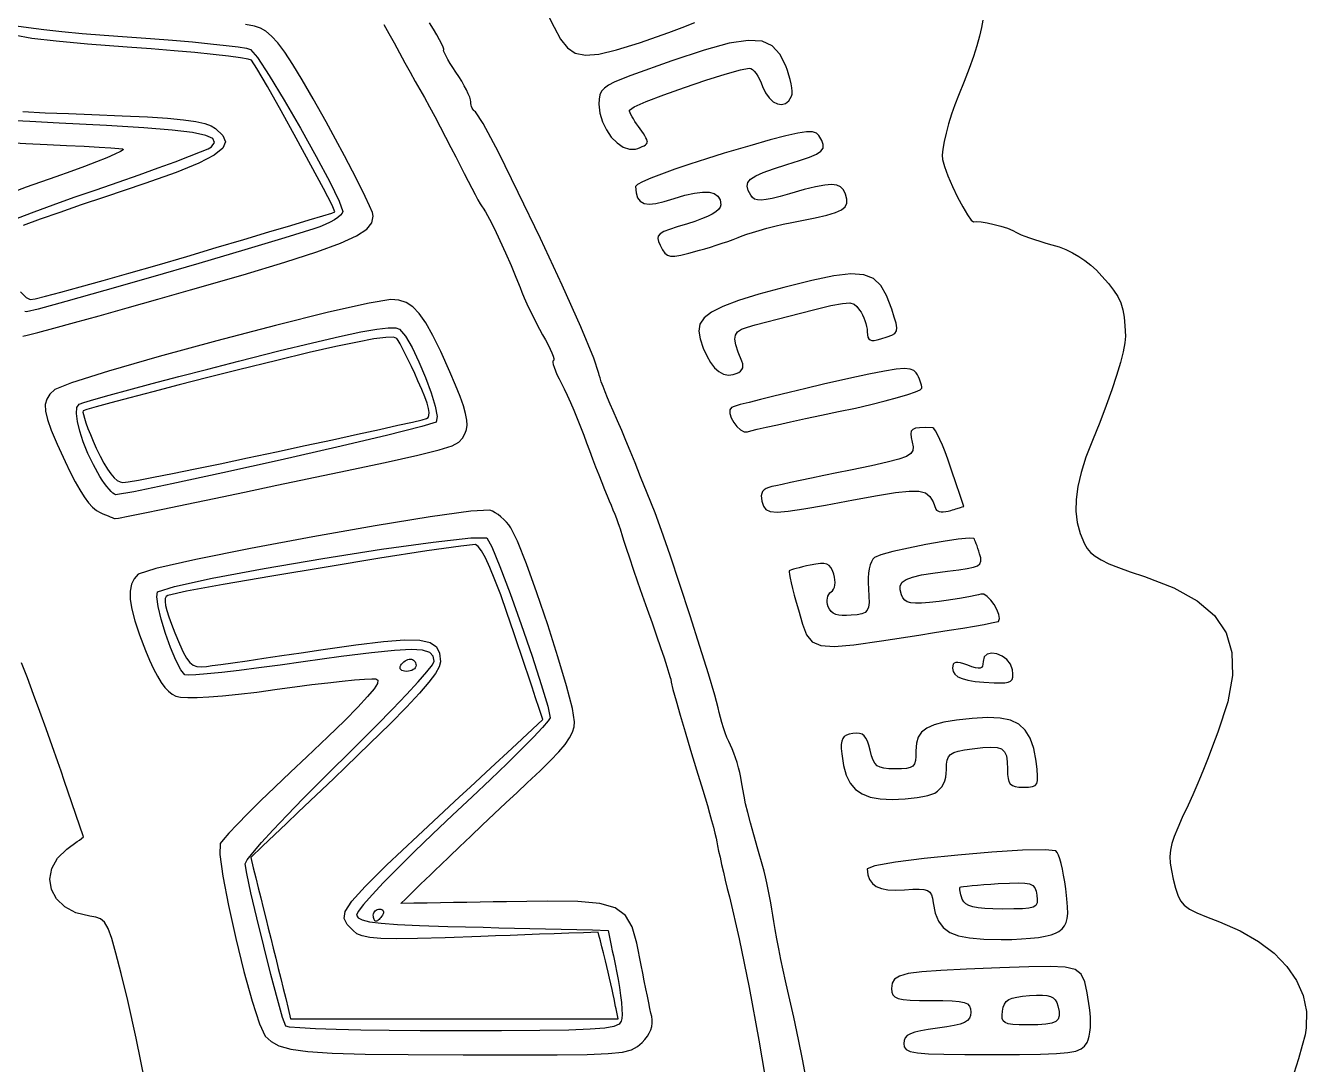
# Model space of a CAD drawing. Extents: x 0.3 to 13.7, y 0.1 to 13.4.
# Drawn here: x 11.289 to 13.623, y 7.739 to 9.633 of the extents above; entities that cross this region are included whole.
import ezdxf

# ---------------------------------------------------------------- set-up
doc = ezdxf.new("R2010")
doc.units = 0
doc.layers.get('0').update_dxf_attribs({"linetype": 'CONTINUOUS'})

msp = doc.modelspace()

# ---------------------------------------------------------------- linework, layer by layer
at = {"color": 0}
for points in [[(12.2402, 9.65294), (12.2515, 9.63004), (12.2636, 9.60835), (12.2759, 9.59272), (12.2903, 9.58301), (12.3087, 9.57921), (12.333, 9.58111), (12.3651, 9.58871), (12.407, 9.60183), (12.4606, 9.62056), (12.4606, 9.62056), (12.4849, 9.6295), (12.508, 9.63861)], [(13.0327, 9.64285), (13.0305, 9.62935), (13.027, 9.61376), (13.0221, 9.59614), (13.0158, 9.57656), (13.0082, 9.5549), (12.9991, 9.53119), (12.9886, 9.50558), (12.982, 9.48887), (12.976, 9.47146), (12.9706, 9.45404), (12.966, 9.43722), (12.9625, 9.42171), (12.9601, 9.40804), (12.959, 9.39686), (12.9594, 9.38883), (12.9629, 9.37597), (12.9693, 9.35906), (12.9777, 9.33996), (12.9869, 9.32047), (12.9962, 9.30251), (13.0048, 9.28776), (13.0116, 9.27806), (13.0158, 9.27522), (13.0212, 9.27593), (13.0299, 9.27528), (13.041, 9.27339), (13.0533, 9.27067), (13.0659, 9.26725), (13.0776, 9.26346), (13.0875, 9.25956), (13.0945, 9.25569), (13.0978, 9.2539), (13.1029, 9.25157), (13.1097, 9.24892), (13.1178, 9.24604), (13.127, 9.24294), (13.137, 9.23981), (13.1475, 9.2366), (13.1584, 9.23361), (13.1717, 9.22954), (13.1843, 9.22472), (13.1963, 9.21903), (13.2078, 9.21235), (13.2189, 9.20492), (13.2295, 9.1964), (13.2399, 9.18685), (13.25, 9.17632), (13.2619, 9.16271), (13.2713, 9.15039), (13.2787, 9.13883), (13.2841, 9.12728), (13.2879, 9.11501), (13.2904, 9.10124), (13.2919, 9.08539), (13.2926, 9.06668), (13.2917, 9.05469), (13.2887, 9.03847), (13.2836, 9.0185), (13.2767, 8.99522), (13.268, 8.96897), (13.2577, 8.94015), (13.2459, 8.90912), (13.2328, 8.87642), (13.2209, 8.84586), (13.212, 8.81803), (13.206, 8.79258), (13.2028, 8.76915), (13.2025, 8.7474), (13.2049, 8.72678), (13.2101, 8.70714), (13.218, 8.68799), (13.2228, 8.6799), (13.2292, 8.67253), (13.2376, 8.66558), (13.2486, 8.65881), (13.2625, 8.65196), (13.28, 8.64475), (13.3014, 8.63693), (13.3273, 8.62831), (13.381, 8.60775), (13.4234, 8.58436), (13.455, 8.5574), (13.4761, 8.52615), (13.4869, 8.48996), (13.4878, 8.44808), (13.4792, 8.39979), (13.4613, 8.34446), (13.4517, 8.31901), (13.4435, 8.29796), (13.4364, 8.27989), (13.4297, 8.26357), (13.4229, 8.24761), (13.4155, 8.23074), (13.4068, 8.21164), (13.3964, 8.18892), (13.388, 8.17031), (13.3817, 8.15479), (13.3773, 8.1415), (13.3748, 8.1295), (13.3739, 8.11794), (13.3745, 8.10585), (13.3766, 8.0925), (13.3799, 8.07687), (13.384, 8.06033), (13.388, 8.04736), (13.393, 8.03733), (13.3998, 8.02919), (13.4094, 8.02214), (13.4227, 8.01531), (13.4406, 8.00792), (13.464, 7.99908), (13.5021, 7.98258), (13.5355, 7.96332), (13.5638, 7.94163), (13.5869, 7.91775), (13.6045, 7.89193), (13.6165, 7.86442), (13.6225, 7.83556), (13.6224, 7.8055), (13.62, 7.79275), (13.615, 7.77344), (13.6081, 7.74929), (13.5998, 7.72228)], [(11.2715, 9.63276), (11.2936, 9.62944), (11.3216, 9.62592), (11.3545, 9.6224), (11.3914, 9.61888), (11.4315, 9.61556), (11.4737, 9.61253), (11.516, 9.60954), (11.556, 9.60639), (11.5929, 9.60319), (11.6258, 9.59999), (11.6538, 9.59694), (11.6758, 9.59412), (11.691, 9.59164), (11.6985, 9.58951), (11.711, 9.57476), (11.7325, 9.5421), (11.7598, 9.49735), (11.7895, 9.44612), (11.8183, 9.39447), (11.843, 9.34804), (11.8602, 9.31267), (11.8666, 9.29406), (11.8656, 9.29081), (11.8625, 9.28711), (11.8576, 9.2831), (11.8512, 9.27886), (11.8433, 9.27458), (11.8344, 9.27035), (11.8245, 9.26633), (11.8139, 9.26264), (11.761, 9.24621), (11.6883, 9.22439), (11.604, 9.19949), (11.5161, 9.17393), (11.4327, 9.14996), (11.3619, 9.12993), (11.3117, 9.11621), (11.2903, 9.11106), (11.2873, 9.11199)], [(11.2833, 9.067), (11.2914, 9.06868), (11.3108, 9.07357), (11.3399, 9.08128), (11.3776, 9.09153), (11.4225, 9.104), (11.4736, 9.11828), (11.5294, 9.13406), (11.5888, 9.15099), (11.5888, 9.15099), (11.6848, 9.17876), (11.7609, 9.20167), (11.8193, 9.22054), (11.8622, 9.23633), (11.8918, 9.24983), (11.9102, 9.26204), (11.9195, 9.27371), (11.9222, 9.28581), (11.9205, 9.29215), (11.9154, 9.30431), (11.9074, 9.3214), (11.8969, 9.34283), (11.8842, 9.36783), (11.8695, 9.39578), (11.8534, 9.42583), (11.8361, 9.45751), (11.8127, 9.4994), (11.7926, 9.53407), (11.7756, 9.56218), (11.7609, 9.58436), (11.7482, 9.6014), (11.7369, 9.61393), (11.7265, 9.62267), (11.7167, 9.62842), (11.7059, 9.63183), (11.6895, 9.63525)], [(11.9413, 9.63525), (11.9504, 9.61888), (11.96, 9.6014), (11.9699, 9.58328), (11.9799, 9.56532), (11.9896, 9.54785), (11.9987, 9.53142), (12.0069, 9.51671), (12.0152, 9.50185), (12.0243, 9.48508), (12.034, 9.46713), (12.0439, 9.4484), (12.0539, 9.42953), (12.0635, 9.41108), (12.0724, 9.39367), (12.0805, 9.37782), (12.0878, 9.36317), (12.0949, 9.34933), (12.1016, 9.33653), (12.1076, 9.32514), (12.1129, 9.31549), (12.1172, 9.30783), (12.1203, 9.30257), (12.1222, 9.30003), (12.1268, 9.29329), (12.1339, 9.28022), (12.1428, 9.26243), (12.1528, 9.24143), (12.1632, 9.21869), (12.1732, 9.19581), (12.1822, 9.17426), (12.1895, 9.1556), (12.1929, 9.14681), (12.1972, 9.13678), (12.2021, 9.12576), (12.2075, 9.11426), (12.2132, 9.10249), (12.2191, 9.09082), (12.225, 9.07975), (12.2307, 9.06939), (12.2359, 9.06), (12.2406, 9.05111), (12.2445, 9.04312), (12.2476, 9.03614), (12.2498, 9.03033), (12.2511, 9.02599), (12.2513, 9.02322), (12.2503, 9.02225), (12.2493, 9.02132), (12.2492, 9.01893), (12.25, 9.01503), (12.2516, 9.00999), (12.2539, 9.00385), (12.2569, 8.99675), (12.2606, 8.98893), (12.2649, 8.98058), (12.2698, 8.97086), (12.2753, 8.95915), (12.2813, 8.9459), (12.2874, 8.93158), (12.2937, 8.91661), (12.2998, 8.90142), (12.3056, 8.8865), (12.3109, 8.87224), (12.3161, 8.85807), (12.3216, 8.84332), (12.3273, 8.8284), (12.333, 8.81375), (12.3384, 8.79975), (12.3435, 8.787), (12.3481, 8.77587), (12.352, 8.76671), (12.3555, 8.75851), (12.3589, 8.75028), (12.3622, 8.74214), (12.3652, 8.73432), (12.3679, 8.72711), (12.3702, 8.72065), (12.372, 8.71522), (12.3731, 8.71115), (12.3748, 8.70524), (12.3782, 8.69476), (12.383, 8.68039), (12.389, 8.66254), (12.396, 8.64199), (12.4039, 8.61914), (12.4124, 8.59472), (12.4213, 8.56922), (12.4301, 8.54394), (12.4383, 8.5204), (12.4456, 8.49892), (12.452, 8.48004), (12.4572, 8.46436), (12.461, 8.45231), (12.4634, 8.4445), (12.4641, 8.44146), (12.4649, 8.43599), (12.4683, 8.42236), (12.4738, 8.40207), (12.4813, 8.37603), (12.4902, 8.34543), (12.5003, 8.31168), (12.5112, 8.27576), (12.5226, 8.23893), (12.5269, 8.22493), (12.5311, 8.21083), (12.535, 8.19694), (12.5387, 8.18365), (12.542, 8.17139), (12.5448, 8.16054), (12.5469, 8.15142), (12.5482, 8.14447), (12.5496, 8.13743), (12.5515, 8.12799), (12.554, 8.1166), (12.5569, 8.10357), (12.5602, 8.08951), (12.5636, 8.07471), (12.5673, 8.05951), (12.571, 8.04449), (12.5887, 7.96789), (12.6068, 7.87944), (12.6247, 7.7831), (12.6417, 7.68261)], [(12.7106, 7.71604), (12.7045, 7.74858), (12.6973, 7.78429), (12.6883, 7.82487), (12.6775, 7.87224), (12.6732, 7.89111), (12.6689, 7.91069), (12.6648, 7.93044), (12.6609, 7.94971), (12.6574, 7.96799), (12.6543, 7.98469), (12.6518, 7.99929), (12.65, 8.01113), (12.6484, 8.02192), (12.6465, 8.03364), (12.6443, 8.04562), (12.6419, 8.05783), (12.6394, 8.06976), (12.6368, 8.08094), (12.6343, 8.09119), (12.6318, 8.10004), (12.6227, 8.13146), (12.6153, 8.15776), (12.6093, 8.17969), (12.6044, 8.19814), (12.6007, 8.21397), (12.5977, 8.22797), (12.5953, 8.2411), (12.5933, 8.25413), (12.592, 8.26226), (12.5901, 8.271), (12.5878, 8.28), (12.5852, 8.28917), (12.5824, 8.29801), (12.5793, 8.30653), (12.5762, 8.31418), (12.5731, 8.32081), (12.57, 8.32747), (12.5667, 8.33524), (12.5635, 8.34381), (12.5603, 8.35286), (12.5573, 8.36219), (12.5546, 8.37147), (12.5524, 8.38049), (12.5505, 8.38883), (12.5445, 8.41194), (12.533, 8.4509), (12.5175, 8.50082), (12.4996, 8.55669), (12.4809, 8.61393), (12.4629, 8.66758), (12.4473, 8.71268), (12.4356, 8.74447), (12.4213, 8.78049), (12.4093, 8.8106), (12.3992, 8.83589), (12.3904, 8.85753), (12.3825, 8.87668), (12.3749, 8.89453), (12.3673, 8.91222), (12.3592, 8.93088), (12.3539, 8.94288), (12.3491, 8.95443), (12.3447, 8.96522), (12.3409, 8.97504), (12.3377, 8.98367), (12.3353, 8.99067), (12.3338, 8.99588), (12.3333, 8.99897), (12.3243, 9.02669), (12.3003, 9.08356), (12.2662, 9.15956), (12.2267, 9.24468), (12.1864, 9.32889), (12.1501, 9.40213), (12.1224, 9.45454), (12.1083, 9.47597), (12.1067, 9.477), (12.1051, 9.47851), (12.1037, 9.48047), (12.1024, 9.48275), (12.1014, 9.48529), (12.1006, 9.48807), (12.1002, 9.49094), (12.1, 9.49382), (12.0994, 9.4975), (12.0978, 9.50256), (12.0953, 9.50862), (12.0919, 9.51574), (12.0878, 9.52349), (12.0832, 9.53162), (12.0781, 9.54004), (12.0725, 9.54844), (12.0672, 9.55658), (12.0623, 9.56418), (12.0582, 9.57101), (12.0548, 9.57704), (12.0523, 9.58197), (12.0507, 9.58572), (12.0501, 9.58811), (12.0507, 9.58892), (12.051, 9.59017), (12.0497, 9.59369), (12.047, 9.59944), (12.0431, 9.60693), (12.0379, 9.616), (12.0318, 9.62642), (12.0247, 9.63792)], [(11.2791, 9.14751), (11.2896, 9.13721), (11.297, 9.13336), (11.306, 9.13499), (11.3249, 9.1396), (11.3527, 9.14686), (11.388, 9.15653), (11.4298, 9.16824), (11.4769, 9.18164), (11.5281, 9.19646), (11.5822, 9.21229), (11.5822, 9.21229), (11.6361, 9.22819), (11.6864, 9.24311), (11.732, 9.25672), (11.772, 9.26867), (11.8051, 9.27865), (11.8303, 9.28629), (11.8464, 9.29129), (11.8523, 9.29335), (11.8471, 9.30544), (11.8313, 9.33594), (11.8084, 9.37879), (11.7815, 9.42806), (11.7541, 9.47775), (11.7292, 9.52192), (11.7102, 9.55464), (11.7004, 9.56988), (11.6944, 9.57194), (11.6801, 9.57449), (11.6585, 9.57742), (11.6305, 9.58057), (11.5971, 9.58388), (11.5591, 9.58729), (11.5176, 9.59071), (11.4735, 9.59397), (11.4014, 9.59933), (11.3442, 9.60444), (11.3002, 9.60965), (11.2678, 9.6154)], [(11.2834, 9.47618), (11.3245, 9.47428), (11.3667, 9.47254), (11.409, 9.47092), (11.4648, 9.46869), (11.5106, 9.46642), (11.5474, 9.46403), (11.5763, 9.46143), (11.5985, 9.45839), (11.6149, 9.45481), (11.6266, 9.45057), (11.6347, 9.44553), (11.6477, 9.43283), (11.6526, 9.42111), (11.6479, 9.4094), (11.6324, 9.39675), (11.6044, 9.38243), (11.5627, 9.36546), (11.5059, 9.345), (11.4323, 9.32015), (11.3901, 9.30604), (11.3508, 9.29254), (11.3151, 9.28), (11.284, 9.26882)], [(11.2738, 9.28207), (11.3043, 9.29368), (11.3389, 9.30643), (11.3768, 9.31993), (11.417, 9.33382), (11.4574, 9.34771), (11.4954, 9.36106), (11.5303, 9.37358), (11.5611, 9.38493), (11.5871, 9.39475), (11.6074, 9.40272), (11.621, 9.40864), (11.6272, 9.41211), (11.6328, 9.42019), (11.6299, 9.42703), (11.6171, 9.43283), (11.5929, 9.43799), (11.5556, 9.44249), (11.5038, 9.44667), (11.4357, 9.4509), (11.35, 9.45529), (11.2961, 9.45796), (11.2451, 9.46056)], [(11.2479, 9.42025), (11.2888, 9.41835), (11.3276, 9.4165), (11.3634, 9.41465), (11.3953, 9.41297), (11.4224, 9.4114), (11.4438, 9.41015), (11.4586, 9.40907), (11.4659, 9.40836), (11.4663, 9.40674), (11.4612, 9.40349), (11.4511, 9.39854), (11.4366, 9.39225), (11.418, 9.38476), (11.3961, 9.37636), (11.3711, 9.36714), (11.3437, 9.35742), (11.2897, 9.33832), (11.2468, 9.32226)], [(11.5067, 7.70583), (11.4901, 7.78657), (11.4746, 7.85558), (11.4627, 7.90474), (11.4533, 7.94185), (11.4456, 7.96864), (11.4389, 7.98687), (11.4323, 7.99821), (11.425, 8.00461), (11.4163, 8.00771), (11.4054, 8.00922), (11.3802, 8.01519), (11.36, 8.02599), (11.3451, 8.04069), (11.3359, 8.058), (11.3328, 8.07687), (11.3362, 8.09614), (11.3464, 8.11469), (11.3638, 8.13146), (11.3828, 8.14524), (11.3866, 8.14806), (11.3942, 8.1536), (11.3591, 8.25646), (11.3532, 8.27354), (11.3473, 8.29069), (11.3372, 8.31999), (11.3262, 8.35097), (11.3147, 8.38243), (11.3032, 8.41363), (11.2919, 8.44358), (11.2811, 8.47136)]]:
    msp.add_lwpolyline(points, dxfattribs=at)
for points in [[(12.4219, 9.42068), (12.4215, 9.42264), (12.4205, 9.42518), (12.4189, 9.42839), (12.4168, 9.43207), (12.4144, 9.43614), (12.4116, 9.44037), (12.4085, 9.44488), (12.4052, 9.44937), (12.4019, 9.45389), (12.3989, 9.45839), (12.3961, 9.46278), (12.3937, 9.46696), (12.3917, 9.47081), (12.3902, 9.47418), (12.3892, 9.47694), (12.3889, 9.479), (12.3973, 9.48465), (12.4197, 9.49442), (12.4518, 9.50683), (12.4893, 9.52035), (12.5279, 9.53347), (12.5633, 9.54476), (12.5912, 9.55257), (12.6073, 9.5555), (12.6101, 9.5549), (12.6132, 9.55296), (12.6164, 9.54986), (12.6197, 9.54579), (12.623, 9.54085), (12.6261, 9.53521), (12.6291, 9.52886), (12.6317, 9.52225), (12.637, 9.51047), (12.6436, 9.50108), (12.6509, 9.49431), (12.6586, 9.49024), (12.6663, 9.48899), (12.6734, 9.49089), (12.6796, 9.49588), (12.6843, 9.50429), (12.6852, 9.50819), (12.6853, 9.5134), (12.6848, 9.51964), (12.6837, 9.52681), (12.6819, 9.53461), (12.6796, 9.54275), (12.6769, 9.55117), (12.6737, 9.55946), (12.6627, 9.58094), (12.649, 9.59603), (12.6305, 9.60444), (12.605, 9.60607), (12.5705, 9.60081), (12.5249, 9.58843), (12.466, 9.56896), (12.3917, 9.54215), (12.3744, 9.5356), (12.3609, 9.52979), (12.3506, 9.52442), (12.3433, 9.51904), (12.3383, 9.51324), (12.3352, 9.50667), (12.3337, 9.49892), (12.3333, 9.48964), (12.335, 9.47358), (12.3397, 9.45785), (12.3469, 9.44308), (12.3559, 9.4299), (12.3663, 9.41922), (12.3775, 9.41151), (12.3889, 9.4075), (12.4, 9.40793), (12.4045, 9.40924), (12.4086, 9.41069), (12.4123, 9.41237), (12.4156, 9.41407), (12.4182, 9.41585), (12.4203, 9.41758), (12.4215, 9.41922), (12.4219, 9.42068)], [(12.5167, 9.22331), (12.5263, 9.22607), (12.5366, 9.22911), (12.5472, 9.23253), (12.5578, 9.23606), (12.5682, 9.23964), (12.578, 9.24311), (12.5869, 9.24647), (12.5945, 9.24957), (12.6026, 9.25265), (12.6131, 9.25608), (12.6254, 9.25971), (12.6392, 9.26346), (12.654, 9.26719), (12.6693, 9.27078), (12.6848, 9.27414), (12.7, 9.27713), (12.7272, 9.28239), (12.7485, 9.28737), (12.7644, 9.29215), (12.7754, 9.29719), (12.7822, 9.30274), (12.7853, 9.30919), (12.7852, 9.31679), (12.7825, 9.32596), (12.7788, 9.3335), (12.7738, 9.33892), (12.7668, 9.34224), (12.7574, 9.34338), (12.7447, 9.34233), (12.7281, 9.33925), (12.7071, 9.33399), (12.6809, 9.32661), (12.6634, 9.32167), (12.6492, 9.31808), (12.638, 9.31586), (12.6291, 9.31489), (12.6223, 9.31526), (12.6171, 9.31685), (12.6131, 9.31972), (12.6099, 9.32383), (12.6051, 9.33262), (12.6033, 9.34017), (12.6047, 9.34685), (12.6098, 9.35297), (12.619, 9.359), (12.6328, 9.36524), (12.6514, 9.37196), (12.6755, 9.37961), (12.6991, 9.3871), (12.7171, 9.39333), (12.7298, 9.39887), (12.7378, 9.40419), (12.7418, 9.40978), (12.742, 9.41601), (12.7393, 9.42356), (12.7339, 9.43278), (12.7297, 9.4369), (12.7226, 9.43918), (12.7117, 9.43929), (12.6959, 9.43701), (12.6741, 9.43218), (12.6452, 9.42458), (12.6081, 9.41401), (12.5618, 9.40022), (12.5293, 9.39025), (12.499, 9.38043), (12.4715, 9.3711), (12.4476, 9.36242), (12.4278, 9.35465), (12.4129, 9.34819), (12.4034, 9.3431), (12.4002, 9.33968), (12.4012, 9.32807), (12.4039, 9.31917), (12.4087, 9.31287), (12.4157, 9.30897), (12.4251, 9.30772), (12.4372, 9.30875), (12.4522, 9.31213), (12.4703, 9.31776), (12.4901, 9.32383), (12.5073, 9.32781), (12.522, 9.32958), (12.534, 9.32921), (12.5434, 9.32667), (12.5501, 9.322), (12.5542, 9.31521), (12.5556, 9.30626), (12.5545, 9.30214), (12.5515, 9.29796), (12.5465, 9.29362), (12.5397, 9.28928), (12.531, 9.28483), (12.5205, 9.28043), (12.5083, 9.2761), (12.4945, 9.27175), (12.4761, 9.26628), (12.4621, 9.26156), (12.4519, 9.25743), (12.4452, 9.25342), (12.4415, 9.24924), (12.4405, 9.24457), (12.4418, 9.23915), (12.4448, 9.23258), (12.4494, 9.22433), (12.4536, 9.21838), (12.4581, 9.21451), (12.464, 9.21268), (12.4719, 9.21272), (12.4828, 9.21463), (12.4974, 9.21815), (12.5167, 9.22331)], [(12.5938, 9.02094), (12.5871, 9.03771), (12.5828, 9.05083), (12.581, 9.06104), (12.582, 9.06879), (12.586, 9.07471), (12.5933, 9.07938), (12.6039, 9.08344), (12.6183, 9.08751), (12.6791, 9.10331), (12.7241, 9.11486), (12.756, 9.12244), (12.7773, 9.12651), (12.7906, 9.12739), (12.7984, 9.12537), (12.8035, 9.12088), (12.8083, 9.11436), (12.8111, 9.11025), (12.8138, 9.10553), (12.8161, 9.10042), (12.8181, 9.09511), (12.8198, 9.08968), (12.8211, 9.08442), (12.8219, 9.07949), (12.8222, 9.07493), (12.8225, 9.06939), (12.8233, 9.06506), (12.8249, 9.06185), (12.8273, 9.0599), (12.8306, 9.05892), (12.835, 9.05892), (12.8405, 9.0599), (12.8472, 9.06174), (12.8586, 9.06532), (12.867, 9.06847), (12.8725, 9.07189), (12.8755, 9.07628), (12.8762, 9.08214), (12.8748, 9.09044), (12.8716, 9.10157), (12.8668, 9.11626), (12.8575, 9.14106), (12.8469, 9.15944), (12.8335, 9.17193), (12.8158, 9.17876), (12.7922, 9.18024), (12.7611, 9.17671), (12.721, 9.16846), (12.6704, 9.15582), (12.6245, 9.14324), (12.5877, 9.13183), (12.5593, 9.12115), (12.5387, 9.11074), (12.525, 9.09999), (12.5175, 9.0886), (12.5153, 9.07596), (12.5178, 9.06168), (12.5234, 9.04508), (12.5297, 9.03082), (12.5367, 9.01882), (12.5442, 9.00922), (12.5521, 9.00222), (12.5605, 8.99767), (12.5692, 8.99588), (12.5781, 8.99685), (12.5836, 8.99858), (12.5881, 9.00065), (12.5915, 9.00304), (12.5939, 9.00575), (12.5954, 9.00896), (12.5958, 9.01247), (12.5953, 9.0165), (12.5938, 9.02094)], [(11.7461, 8.79482), (11.8597, 8.81868), (11.9439, 8.83653), (12.0032, 8.84967), (12.0423, 8.85932), (12.0658, 8.86697), (12.0783, 8.87369), (12.0846, 8.88086), (12.0894, 8.88976), (12.092, 8.89654), (12.0932, 8.9044), (12.0927, 8.9139), (12.0904, 8.92551), (12.0863, 8.93961), (12.0802, 8.95676), (12.072, 8.97737), (12.0616, 9.00196), (12.0453, 9.03863), (12.0309, 9.06808), (12.018, 9.09099), (12.0059, 9.10812), (11.9941, 9.12028), (11.9819, 9.12804), (11.9689, 9.13217), (11.9543, 9.13336), (11.9145, 9.12711), (11.8406, 9.1104), (11.7442, 9.08653), (11.6373, 9.05854), (11.5318, 9.02968), (11.4394, 9.0031), (11.3721, 8.98193), (11.3417, 8.96946), (11.333, 8.96083), (11.3272, 8.95215), (11.3243, 8.94233), (11.3246, 8.93028), (11.3282, 8.91487), (11.3353, 8.89518), (11.346, 8.8699), (11.3604, 8.83806), (11.3697, 8.81862), (11.3787, 8.80143), (11.3873, 8.7864), (11.3955, 8.7736), (11.4033, 8.76307), (11.4107, 8.75478), (11.4178, 8.74875), (11.4243, 8.74507), (11.4295, 8.743), (11.4344, 8.741), (11.4389, 8.73921), (11.4429, 8.73757), (11.4463, 8.73622), (11.449, 8.73514), (11.4508, 8.73443), (11.4517, 8.73406), (11.458, 8.73519), (11.4754, 8.73867), (11.5028, 8.74414), (11.5388, 8.75163), (11.5824, 8.76064), (11.6323, 8.771), (11.6872, 8.7825), (11.7461, 8.79482)], [(11.4238, 8.81114), (11.4122, 8.83188), (11.4021, 8.85308), (11.3937, 8.87403), (11.3873, 8.89372), (11.383, 8.91129), (11.3813, 8.92589), (11.3822, 8.93674), (11.3862, 8.94282), (11.3944, 8.94581), (11.413, 8.95133), (11.4408, 8.95925), (11.4767, 8.96907), (11.5195, 8.98047), (11.5678, 8.99322), (11.6207, 9.00689), (11.6768, 9.02132), (11.7503, 9.03987), (11.8112, 9.05474), (11.8605, 9.06625), (11.8993, 9.07449), (11.9286, 9.07969), (11.9495, 9.08208), (11.963, 9.08197), (11.9702, 9.07943), (11.9807, 9.06674), (11.9928, 9.04601), (12.0054, 9.02001), (12.0174, 8.99164), (12.0277, 8.96365), (12.0351, 8.93886), (12.0385, 8.92008), (12.0369, 8.91021), (12.0106, 8.90213), (11.9461, 8.8859), (11.856, 8.86453), (11.7526, 8.84076), (11.6482, 8.81743), (11.5551, 8.79731), (11.4858, 8.78315), (11.4526, 8.77772), (11.4505, 8.77849), (11.4477, 8.78043), (11.4444, 8.78347), (11.4407, 8.78754), (11.4366, 8.79254), (11.4324, 8.79824), (11.4281, 8.80447), (11.4238, 8.81114)], [(11.7458, 8.85585), (11.7982, 8.86724), (11.8477, 8.87799), (11.8931, 8.88792), (11.9332, 8.89675), (11.967, 8.90429), (11.9933, 8.91021), (12.0111, 8.91444), (12.019, 8.91656), (12.022, 8.91857), (12.0236, 8.92231), (12.0238, 8.92779), (12.0226, 8.93511), (12.0201, 8.94456), (12.016, 8.95594), (12.0105, 8.96967), (12.0036, 8.98563), (11.9976, 8.99875), (11.9915, 9.01156), (11.9857, 9.02365), (11.9802, 9.03478), (11.9752, 9.04449), (11.9709, 9.05257), (11.9674, 9.05871), (11.9648, 9.06256), (11.9587, 9.06472), (11.945, 9.06446), (11.9234, 9.06164), (11.8933, 9.0561), (11.8541, 9.04785), (11.8053, 9.03674), (11.7464, 9.02251), (11.6768, 9.00532), (11.6208, 8.99121), (11.5684, 8.97786), (11.5207, 8.96556), (11.4788, 8.95464), (11.444, 8.94536), (11.4174, 8.93799), (11.4002, 8.93306), (11.3936, 8.93061), (11.3931, 8.92833), (11.3939, 8.92372), (11.3957, 8.91704), (11.3985, 8.90864), (11.4021, 8.89865), (11.4066, 8.88758), (11.4117, 8.87549), (11.4173, 8.86279), (11.4244, 8.84799), (11.4312, 8.83513), (11.4377, 8.82433), (11.4439, 8.81554), (11.4498, 8.80871), (11.4555, 8.80388), (11.4609, 8.801), (11.466, 8.80003), (11.4754, 8.80117), (11.4943, 8.80436), (11.5217, 8.80957), (11.5564, 8.81646), (11.5974, 8.82471), (11.6433, 8.83421), (11.6932, 8.84467), (11.7458, 8.85585)], [(12.77, 8.92914), (12.8006, 8.93571), (12.8291, 8.94233), (12.8549, 8.94874), (12.8774, 8.95475), (12.8961, 8.96029), (12.9101, 8.96517), (12.919, 8.96912), (12.922, 8.97206), (12.9218, 8.97467), (12.9212, 8.97771), (12.9202, 8.98112), (12.9189, 8.98481), (12.9173, 8.98861), (12.9156, 8.9924), (12.9136, 8.99615), (12.9116, 8.99968), (12.9073, 9.00413), (12.9006, 9.00683), (12.8901, 9.00765), (12.8749, 9.00651), (12.8536, 9.00319), (12.8252, 8.99761), (12.7885, 8.98953), (12.7423, 8.979), (12.7102, 8.97146), (12.6799, 8.96425), (12.6521, 8.95751), (12.6276, 8.95133), (12.6069, 8.94612), (12.5908, 8.94189), (12.5799, 8.93875), (12.575, 8.93701), (12.5717, 8.93257), (12.5717, 8.92583), (12.5743, 8.91781), (12.5789, 8.90956), (12.5848, 8.90186), (12.5914, 8.89578), (12.5981, 8.89231), (12.6042, 8.89242), (12.61, 8.89404), (12.6215, 8.89692), (12.6379, 8.90072), (12.6585, 8.90539), (12.6827, 8.91069), (12.7098, 8.9165), (12.7392, 8.92275), (12.77, 8.92914)], [(12.7974, 8.76818), (12.8407, 8.7761), (12.8739, 8.78153), (12.8984, 8.78424), (12.916, 8.78407), (12.9282, 8.78088), (12.9364, 8.77447), (12.9423, 8.76471), (12.9475, 8.75131), (12.9487, 8.74951), (12.9507, 8.7481), (12.9535, 8.74707), (12.9569, 8.74658), (12.9608, 8.74647), (12.9652, 8.74685), (12.9698, 8.74767), (12.9746, 8.74903), (12.9775, 8.74994), (12.9805, 8.75087), (12.9835, 8.75185), (12.9864, 8.75276), (12.9923, 8.75456), (12.9953, 8.75558), (12.9982, 8.75651), (12.9952, 8.76546), (12.9922, 8.77436), (12.9892, 8.78331), (12.9862, 8.79221), (12.9832, 8.80117), (12.9771, 8.81907), (12.9741, 8.82801), (12.9691, 8.84233), (12.9641, 8.85579), (12.9592, 8.86794), (12.9546, 8.87858), (12.9505, 8.88732), (12.9468, 8.89399), (12.9438, 8.89822), (12.9417, 8.89974), (12.928, 8.90007), (12.9175, 8.89979), (12.91, 8.89882), (12.9051, 8.89681), (12.9023, 8.8935), (12.9015, 8.88872), (12.9023, 8.88222), (12.9042, 8.87364), (12.9059, 8.86507), (12.9055, 8.85829), (12.9018, 8.8526), (12.8935, 8.84754), (12.8796, 8.8425), (12.8587, 8.83708), (12.8298, 8.83062), (12.7915, 8.82264), (12.7671, 8.8176), (12.7433, 8.81267), (12.7209, 8.80794), (12.7003, 8.80365), (12.6822, 8.79975), (12.6671, 8.7966), (12.6557, 8.79417), (12.6485, 8.79258), (12.6427, 8.79096), (12.638, 8.7889), (12.6343, 8.7864), (12.6316, 8.78342), (12.6299, 8.77994), (12.6291, 8.77587), (12.6293, 8.77115), (12.6304, 8.76579), (12.6331, 8.75706), (12.6375, 8.75087), (12.6453, 8.74724), (12.6583, 8.74615), (12.6781, 8.74761), (12.7068, 8.75185), (12.7459, 8.75862), (12.7974, 8.76818)], [(12.4121, 7.77875), (12.4172, 7.7844), (12.4216, 7.79025), (12.4251, 7.79617), (12.4277, 7.80219), (12.4295, 7.80821), (12.4304, 7.81418), (12.4304, 7.82015), (12.4295, 7.82601), (12.4281, 7.83225), (12.4263, 7.84082), (12.424, 7.85146), (12.4216, 7.86356), (12.4188, 7.8769), (12.416, 7.89106), (12.4131, 7.9056), (12.4103, 7.92019), (12.4023, 7.9599), (12.3938, 7.98964), (12.3818, 8.01069), (12.3632, 8.02453), (12.3352, 8.03256), (12.2949, 8.03614), (12.239, 8.03674), (12.1648, 8.0356), (12.1408, 8.03521), (12.1167, 8.03478), (12.0926, 8.0344), (12.0685, 8.03396), (12.0444, 8.03353), (12.0204, 8.03315), (11.9963, 8.03271), (11.9722, 8.03233), (11.9812, 8.04101), (11.9903, 8.04975), (11.9993, 8.05854), (12.0084, 8.06733), (12.0174, 8.07607), (12.0264, 8.08479), (12.0355, 8.09353), (12.0445, 8.10226), (12.0608, 8.11794), (12.0794, 8.13574), (12.0996, 8.155), (12.1208, 8.17518), (12.1424, 8.19553), (12.1637, 8.2156), (12.1841, 8.23469), (12.2028, 8.25217), (12.2262, 8.27419), (12.2452, 8.29281), (12.2601, 8.30875), (12.2715, 8.32232), (12.2797, 8.33415), (12.285, 8.34462), (12.288, 8.35433), (12.2889, 8.36372), (12.2849, 8.38803), (12.2741, 8.42931), (12.2586, 8.48204), (12.24, 8.54047), (12.2202, 8.5989), (12.2012, 8.65169), (12.1847, 8.69308), (12.1727, 8.71739), (12.169, 8.72265), (12.1646, 8.72781), (12.1598, 8.73275), (12.1547, 8.73725), (12.1495, 8.74143), (12.1444, 8.74496), (12.1394, 8.74761), (12.1348, 8.74957), (12.1002, 8.74778), (12.026, 8.73742), (11.9255, 8.72097), (11.8118, 8.70096), (11.6985, 8.67964), (11.5988, 8.65956), (11.5261, 8.64307), (11.4936, 8.63265), (11.4862, 8.62457), (11.4813, 8.61442), (11.479, 8.602), (11.4793, 8.58692), (11.4822, 8.56879), (11.4878, 8.54753), (11.4961, 8.52251), (11.5071, 8.49371), (11.5146, 8.47575), (11.5218, 8.46013), (11.5288, 8.44667), (11.5356, 8.43554), (11.5423, 8.42643), (11.549, 8.41932), (11.5557, 8.41407), (11.5625, 8.4106), (11.5711, 8.40869), (11.5839, 8.40771), (11.601, 8.40782), (11.6222, 8.40886), (11.6475, 8.41086), (11.6767, 8.41396), (11.7099, 8.41797), (11.747, 8.42296), (11.7792, 8.4274), (11.8102, 8.43143), (11.8391, 8.4349), (11.8652, 8.43782), (11.8878, 8.44006), (11.906, 8.44151), (11.9193, 8.44228), (11.9269, 8.44206), (11.9307, 8.43961), (11.9298, 8.43371), (11.9237, 8.42383), (11.9119, 8.40961), (11.8942, 8.39057), (11.87, 8.36626), (11.8391, 8.33621), (11.8009, 8.30003), (11.7711, 8.27175), (11.7428, 8.24457), (11.7168, 8.21924), (11.6937, 8.19629), (11.6742, 8.17643), (11.6588, 8.16038), (11.6483, 8.14865), (11.6432, 8.14199), (11.6425, 8.12196), (11.648, 8.08203), (11.6582, 8.02875), (11.6715, 7.96864), (11.6864, 7.90826), (11.7014, 7.85411), (11.7149, 7.81272), (11.7254, 7.79064), (11.7358, 7.78054), (11.7503, 7.77263), (11.7717, 7.76671), (11.8031, 7.76243), (11.8473, 7.7595), (11.9072, 7.75771), (11.9858, 7.75672), (12.0861, 7.75629), (12.1832, 7.75612), (12.2573, 7.75629), (12.3119, 7.75717), (12.3504, 7.75885), (12.3763, 7.76156), (12.3928, 7.76568), (12.4037, 7.77132), (12.4121, 7.77875)], [(11.7625, 7.80886), (11.7569, 7.8246), (11.7475, 7.85796), (11.7356, 7.90315), (11.7226, 7.95443), (11.71, 8.00597), (11.6992, 8.05203), (11.6917, 8.08697), (11.6889, 8.10482), (11.6924, 8.11165), (11.7025, 8.12478), (11.7184, 8.14328), (11.7395, 8.16639), (11.765, 8.19347), (11.7942, 8.22364), (11.8265, 8.25618), (11.8957, 8.32443), (11.928, 8.35688), (11.9573, 8.38693), (11.9828, 8.41368), (12.0038, 8.43664), (12.0198, 8.45481), (12.0298, 8.4675), (12.0333, 8.47413), (12.0315, 8.48351), (12.025, 8.49013), (12.0121, 8.49414), (11.9912, 8.49533), (11.9606, 8.49393), (11.9186, 8.48969), (11.8637, 8.48269), (11.7942, 8.47293), (11.7527, 8.46713), (11.7135, 8.46192), (11.6777, 8.45747), (11.6461, 8.45378), (11.6196, 8.45107), (11.5989, 8.44933), (11.5851, 8.44868), (11.579, 8.44928), (11.5714, 8.45844), (11.5623, 8.47597), (11.5527, 8.49903), (11.5436, 8.52485), (11.5357, 8.55078), (11.5301, 8.57379), (11.5276, 8.59125), (11.5292, 8.60032), (11.5596, 8.61035), (11.6285, 8.62532), (11.723, 8.64301), (11.8302, 8.66135), (11.9373, 8.67817), (12.0314, 8.69146), (12.0997, 8.69906), (12.1291, 8.69889), (12.1379, 8.68278), (12.1527, 8.64681), (12.1714, 8.59733), (12.1917, 8.54081), (12.2114, 8.48356), (12.2283, 8.43192), (12.24, 8.39231), (12.2445, 8.37104), (12.2408, 8.36513), (12.2304, 8.35319), (12.214, 8.33583), (12.1922, 8.31375), (12.1659, 8.28771), (12.1357, 8.25846), (12.1024, 8.22678), (12.0667, 8.19319), (12.0302, 8.15896), (11.9966, 8.12663), (11.9667, 8.09694), (11.9409, 8.07058), (11.9199, 8.04824), (11.9043, 8.03039), (11.8947, 8.01785), (11.8918, 8.01113), (11.8946, 8.00629), (11.902, 8.00244), (11.9155, 7.99918), (11.9365, 7.99647), (11.9663, 7.99431), (12.0062, 7.9924), (12.0578, 7.99061), (12.1223, 7.98893), (12.1508, 7.98822), (12.1793, 7.98753), (12.2077, 7.98682), (12.2362, 7.98606), (12.2647, 7.98546), (12.2931, 7.98475), (12.3216, 7.98406), (12.35, 7.98335), (12.3519, 7.97407), (12.3538, 7.96479), (12.3558, 7.95551), (12.3577, 7.94629), (12.3596, 7.93701), (12.3615, 7.92774), (12.3634, 7.91846), (12.3654, 7.90912), (12.3683, 7.89393), (12.3708, 7.87896), (12.3728, 7.86475), (12.3743, 7.85161), (12.3752, 7.83996), (12.3755, 7.83014), (12.3751, 7.82254), (12.3741, 7.81749), (12.37, 7.81233), (12.3606, 7.80832), (12.3438, 7.80524), (12.3171, 7.803), (12.2784, 7.80149), (12.2254, 7.80063), (12.1559, 7.80013), (12.0677, 7.80003), (12.0074, 7.80018), (11.9509, 7.80072), (11.8995, 7.80149), (11.8544, 7.80257), (11.8169, 7.80393), (11.7883, 7.80544), (11.7697, 7.80712), (11.7625, 7.80886)], [(12.3611, 7.85835), (12.3594, 7.86649), (12.3574, 7.87576), (12.3551, 7.88585), (12.3527, 7.89638), (12.3502, 7.90722), (12.3476, 7.91775), (12.3451, 7.92796), (12.3428, 7.93733), (12.3414, 7.94265), (12.3387, 7.9534), (12.3373, 7.95876), (12.3359, 7.96403), (12.3332, 7.97483), (12.3318, 7.98019), (12.3051, 7.97911), (12.2784, 7.97819), (12.2516, 7.97715), (12.2249, 7.97618), (12.1982, 7.9751), (12.1714, 7.97418), (12.1447, 7.97314), (12.118, 7.97217), (12.0534, 7.96983), (12.0028, 7.96843), (11.9643, 7.96793), (11.9359, 7.96847), (11.9157, 7.97017), (11.9018, 7.9731), (11.8924, 7.97726), (11.8854, 7.98286), (11.8746, 7.99414), (11.8689, 8.00478), (11.8709, 8.01779), (11.8828, 8.0364), (11.9072, 8.06347), (11.9465, 8.10221), (12.0032, 8.1556), (12.0795, 8.22678), (12.0985, 8.24442), (12.1175, 8.2621), (12.1364, 8.27974), (12.1744, 8.315), (12.1933, 8.33268), (12.2123, 8.35032), (12.2312, 8.36794), (12.2247, 8.38764), (12.218, 8.40733), (12.2115, 8.42703), (12.2049, 8.44683), (12.1983, 8.46653), (12.1917, 8.48622), (12.1851, 8.50597), (12.1785, 8.52567), (12.1658, 8.56282), (12.1543, 8.59511), (12.1439, 8.6225), (12.1346, 8.64501), (12.1264, 8.6626), (12.1193, 8.67551), (12.1133, 8.68354), (12.1083, 8.68674), (12.0814, 8.68408), (12.0195, 8.67518), (11.934, 8.66178), (11.8361, 8.64589), (11.7372, 8.62935), (11.6487, 8.61393), (11.5818, 8.60161), (11.5477, 8.59418), (11.5448, 8.59229), (11.5431, 8.58865), (11.5428, 8.58328), (11.5437, 8.57596), (11.5459, 8.56663), (11.5494, 8.55524), (11.5544, 8.54156), (11.5607, 8.52556), (11.5689, 8.50575), (11.5758, 8.49061), (11.5819, 8.47939), (11.5877, 8.47162), (11.5938, 8.4669), (11.6006, 8.46451), (11.6086, 8.46397), (11.6184, 8.46468), (11.6284, 8.46599), (11.6446, 8.46815), (11.6663, 8.47131), (11.6926, 8.47504), (11.7227, 8.47939), (11.7555, 8.48426), (11.7905, 8.48942), (11.8266, 8.49474), (11.8905, 8.50396), (11.9408, 8.5101), (11.9791, 8.51292), (12.0068, 8.51237), (12.0256, 8.50825), (12.0371, 8.50037), (12.0429, 8.48861), (12.0444, 8.47271), (12.0423, 8.46392), (12.0355, 8.45182), (12.0236, 8.43588), (12.0062, 8.41564), (11.9828, 8.39051), (11.9528, 8.36008), (11.916, 8.32383), (11.8717, 8.28114), (11.8501, 8.26053), (11.8285, 8.23986), (11.8069, 8.21924), (11.7853, 8.19857), (11.7637, 8.17796), (11.7421, 8.15728), (11.7205, 8.13667), (11.6989, 8.116), (11.7035, 8.09765), (11.708, 8.07921), (11.7126, 8.06093), (11.7171, 8.04254), (11.7216, 8.02419), (11.7262, 8.00586), (11.7307, 7.98747), (11.7352, 7.96912), (11.7398, 7.95074), (11.7443, 7.9324), (11.7489, 7.91407), (11.7534, 7.89567), (11.7579, 7.87728), (11.7625, 7.85894), (11.767, 7.8406), (11.7715, 7.82226), (12.3684, 7.82226), (12.3648, 7.84022), (12.3638, 7.84483), (12.3611, 7.85835)], [(12.9165, 8.52181), (12.9451, 8.52626), (12.9718, 8.53049), (12.9962, 8.5345), (13.0175, 8.53814), (13.0353, 8.54129), (13.0489, 8.54383), (13.0577, 8.54562), (13.0612, 8.54682), (13.063, 8.55203), (13.0618, 8.55951), (13.0585, 8.56836), (13.0534, 8.57736), (13.0474, 8.58561), (13.041, 8.59233), (13.0348, 8.59631), (13.0295, 8.59657), (13.0252, 8.59532), (13.0188, 8.59381), (13.0107, 8.59218), (13.001, 8.59039), (12.9901, 8.58849), (12.9783, 8.58669), (12.9659, 8.58496), (12.9533, 8.58328), (12.9355, 8.58122), (12.9213, 8.58003), (12.9102, 8.57975), (12.9016, 8.58051), (12.8953, 8.58236), (12.8906, 8.58535), (12.8872, 8.58963), (12.8846, 8.59526), (12.8821, 8.60428), (12.8824, 8.61176), (12.886, 8.618), (12.8933, 8.62321), (12.9048, 8.62765), (12.9209, 8.63146), (12.942, 8.63493), (12.9686, 8.63824), (12.989, 8.64068), (13.0046, 8.6429), (13.0158, 8.6454), (13.0234, 8.64822), (13.0277, 8.65186), (13.0294, 8.65653), (13.029, 8.66249), (13.027, 8.67008), (13.0254, 8.67503), (13.0238, 8.67979), (13.0223, 8.68425), (13.0209, 8.68821), (13.0196, 8.69168), (13.0184, 8.69439), (13.0175, 8.69646), (13.0168, 8.6976), (13.0079, 8.69846), (12.9879, 8.69661), (12.9604, 8.69249), (12.929, 8.68685), (12.8973, 8.6805), (12.8688, 8.67399), (12.847, 8.66803), (12.8356, 8.66314), (12.8325, 8.65994), (12.8299, 8.65533), (12.8276, 8.64958), (12.826, 8.64268), (12.8248, 8.63476), (12.8241, 8.62608), (12.824, 8.61664), (12.8244, 8.60656), (12.8254, 8.59207), (12.8256, 8.58094), (12.8247, 8.57281), (12.8224, 8.567), (12.8185, 8.56315), (12.8124, 8.5606), (12.8041, 8.55897), (12.7931, 8.55778), (12.7844, 8.55718), (12.7768, 8.55724), (12.7703, 8.55811), (12.7648, 8.55957), (12.7601, 8.56185), (12.7563, 8.565), (12.7533, 8.56879), (12.751, 8.57346), (12.7498, 8.57747), (12.7492, 8.58154), (12.7491, 8.58556), (12.7496, 8.58936), (12.7505, 8.59289), (12.752, 8.59597), (12.754, 8.59858), (12.7563, 8.60053), (12.7588, 8.60265), (12.7609, 8.60547), (12.7624, 8.60894), (12.7633, 8.61296), (12.7637, 8.6174), (12.7635, 8.62224), (12.7627, 8.62728), (12.7613, 8.63265), (12.7588, 8.63954), (12.756, 8.64486), (12.7527, 8.64865), (12.7486, 8.65115), (12.7434, 8.65235), (12.7368, 8.65235), (12.7286, 8.65136), (12.7184, 8.64942), (12.7113, 8.64785), (12.7045, 8.64621), (12.6982, 8.64464), (12.6927, 8.64324), (12.6879, 8.64188), (12.684, 8.64068), (12.6814, 8.63965), (12.68, 8.63894), (12.6797, 8.63693), (12.6803, 8.63243), (12.6816, 8.62565), (12.6835, 8.61681), (12.6861, 8.60639), (12.6892, 8.59462), (12.6927, 8.58171), (12.6967, 8.56803), (12.7044, 8.54161), (12.7118, 8.52235), (12.7218, 8.5096), (12.7376, 8.50276), (12.7619, 8.50114), (12.7978, 8.50424), (12.8484, 8.51133), (12.9165, 8.52181)], [(11.9722, 8.46669), (11.9738, 8.46892), (11.9757, 8.47097), (11.9779, 8.47288), (11.9801, 8.4745), (11.9825, 8.47592), (11.9849, 8.47694), (11.9873, 8.4776), (11.9895, 8.47781), (11.9916, 8.4776), (11.9936, 8.47694), (11.9954, 8.47592), (11.9969, 8.4745), (11.9982, 8.47288), (11.9992, 8.47097), (11.9998, 8.46892), (12, 8.46669), (11.9996, 8.46446), (11.9986, 8.46229), (11.997, 8.4605), (11.9949, 8.45882), (11.9923, 8.45747), (11.9894, 8.45643), (11.9862, 8.45578), (11.9827, 8.45557), (11.9793, 8.45578), (11.9765, 8.45643), (11.9742, 8.45747), (11.9724, 8.45882), (11.9714, 8.4605), (11.9709, 8.46229), (11.9712, 8.46446), (11.9722, 8.46669)], [(13.0869, 8.45828), (13.0834, 8.46864), (13.0768, 8.47711), (13.0681, 8.48351), (13.0585, 8.48753), (13.0492, 8.48876), (13.0411, 8.48703), (13.0355, 8.48199), (13.0333, 8.47331), (13.033, 8.46869), (13.0321, 8.46522), (13.0304, 8.46289), (13.0278, 8.46169), (13.0241, 8.46143), (13.0193, 8.46224), (13.0131, 8.46397), (13.0055, 8.46669), (12.9982, 8.46924), (12.9922, 8.47097), (12.9874, 8.47185), (12.9836, 8.47174), (12.9809, 8.47071), (12.9791, 8.46869), (12.9781, 8.46565), (12.9778, 8.46164), (12.9788, 8.45557), (12.982, 8.45036), (12.9874, 8.4459), (12.9953, 8.44233), (13.0057, 8.4394), (13.0188, 8.43722), (13.0347, 8.43565), (13.0535, 8.43457), (13.0643, 8.43446), (13.0727, 8.43479), (13.079, 8.43588), (13.0834, 8.43787), (13.0862, 8.44092), (13.0875, 8.44526), (13.0877, 8.45101), (13.0869, 8.45828)], [(12.9452, 8.23372), (12.95, 8.23687), (12.9542, 8.24067), (12.9579, 8.24528), (12.961, 8.25049), (12.9634, 8.25629), (12.9652, 8.26264), (12.9663, 8.26953), (12.9666, 8.27675), (12.9669, 8.28629), (12.968, 8.29389), (12.9703, 8.29969), (12.9741, 8.30419), (12.98, 8.30757), (12.9882, 8.31017), (12.9992, 8.31239), (13.0134, 8.31446), (13.0327, 8.31679), (13.0477, 8.31765), (13.0591, 8.31689), (13.0672, 8.31413), (13.0726, 8.30908), (13.0758, 8.30143), (13.0774, 8.29085), (13.0778, 8.27713), (13.078, 8.26774), (13.0788, 8.26025), (13.0805, 8.25456), (13.083, 8.25032), (13.0868, 8.24744), (13.0919, 8.24567), (13.0986, 8.24474), (13.107, 8.24447), (13.1163, 8.24462), (13.1232, 8.2455), (13.1282, 8.2475), (13.1312, 8.25108), (13.1327, 8.25683), (13.1328, 8.26519), (13.1318, 8.27653), (13.1299, 8.29156), (13.1256, 8.31472), (13.1191, 8.33356), (13.1102, 8.34825), (13.0984, 8.3591), (13.0832, 8.36643), (13.0643, 8.3705), (13.0412, 8.37158), (13.0137, 8.3699), (12.9851, 8.36664), (12.9621, 8.36279), (12.9442, 8.35812), (12.9308, 8.35232), (12.9213, 8.345), (12.9153, 8.33583), (12.9121, 8.32454), (12.9111, 8.31071), (12.9109, 8.30067), (12.91, 8.29292), (12.9082, 8.28711), (12.9051, 8.28293), (12.9004, 8.28028), (12.8937, 8.27869), (12.8847, 8.278), (12.8731, 8.27772), (12.8618, 8.27806), (12.8528, 8.27886), (12.8458, 8.28065), (12.8403, 8.28353), (12.8361, 8.28792), (12.8328, 8.29389), (12.8301, 8.30176), (12.8276, 8.31179), (12.8254, 8.32086), (12.8229, 8.32818), (12.82, 8.33382), (12.8168, 8.33806), (12.8129, 8.34082), (12.8082, 8.34244), (12.8027, 8.34289), (12.7962, 8.34233), (12.7896, 8.34104), (12.7844, 8.33919), (12.7804, 8.33658), (12.7776, 8.33306), (12.7758, 8.32835), (12.775, 8.32226), (12.775, 8.31472), (12.7757, 8.3055), (12.779, 8.28401), (12.7841, 8.26611), (12.7912, 8.25168), (12.8007, 8.24046), (12.8128, 8.23204), (12.8278, 8.22646), (12.846, 8.22325), (12.8676, 8.22217), (12.8793, 8.2225), (12.8911, 8.22314), (12.9026, 8.22424), (12.9135, 8.22564), (12.9236, 8.22732), (12.9324, 8.22928), (12.9397, 8.23139), (12.9452, 8.23372)], [(13.1716, 7.98156), (13.1774, 7.98633), (13.1818, 7.99149), (13.1849, 7.9975), (13.1868, 8.00499), (13.1876, 8.01437), (13.1874, 8.02621), (13.1861, 8.04096), (13.1841, 8.05914), (13.1823, 8.07189), (13.1802, 8.08399), (13.178, 8.09521), (13.1756, 8.10525), (13.1731, 8.11387), (13.1707, 8.12071), (13.1683, 8.12549), (13.1662, 8.1281), (13.1463, 8.13043), (13.1049, 8.12944), (13.0495, 8.12597), (12.9875, 8.12071), (12.9263, 8.11426), (12.8735, 8.10742), (12.8364, 8.10086), (12.8224, 8.09532), (12.8235, 8.08479), (12.8265, 8.07596), (12.8316, 8.06879), (12.8388, 8.06342), (12.8481, 8.05951), (12.8597, 8.05735), (12.8737, 8.05658), (12.8903, 8.05724), (12.9052, 8.05832), (12.9168, 8.0586), (12.9256, 8.058), (12.9319, 8.05621), (12.9364, 8.05306), (12.9393, 8.04833), (12.9413, 8.04189), (12.9427, 8.03336), (12.9463, 8.01497), (12.952, 8.00017), (12.9606, 7.98856), (12.9725, 7.97971), (12.9884, 7.97358), (13.0089, 7.96951), (13.0347, 7.96733), (13.0663, 7.96669), (13.0856, 7.96696), (13.1035, 7.96772), (13.1197, 7.96892), (13.1342, 7.9706), (13.1467, 7.97271), (13.1573, 7.97526), (13.1656, 7.97819), (13.1716, 7.98156)], [(12.9954, 8.04047), (12.994, 8.04422), (12.9929, 8.04785), (12.992, 8.05122), (12.9913, 8.05431), (12.9909, 8.05697), (12.9908, 8.05919), (12.991, 8.06087), (12.9915, 8.06185), (12.9934, 8.06256), (12.9979, 8.06332), (13.0046, 8.06418), (13.0132, 8.06511), (13.0234, 8.06603), (13.035, 8.06694), (13.0477, 8.06782), (13.0611, 8.06858), (13.0818, 8.06961), (13.0978, 8.06993), (13.1097, 8.06939), (13.1182, 8.06793), (13.124, 8.06511), (13.1277, 8.06087), (13.1299, 8.0549), (13.1313, 8.04725), (13.1322, 8.03933), (13.1317, 8.03342), (13.1294, 8.02892), (13.1246, 8.02593), (13.1168, 8.02393), (13.1052, 8.02285), (13.0894, 8.02235), (13.0686, 8.02225), (13.051, 8.02246), (13.0363, 8.02306), (13.0244, 8.02425), (13.0148, 8.0261), (13.0074, 8.02854), (13.0019, 8.03168), (12.998, 8.03564), (12.9954, 8.04047)], [(11.9222, 8.01113), (11.9225, 8.01329), (11.9232, 8.01546), (11.9243, 8.01731), (11.9257, 8.01899), (11.9274, 8.02035), (11.9294, 8.02132), (11.9316, 8.02197), (11.934, 8.02225), (11.9362, 8.02197), (11.938, 8.02132), (11.9394, 8.02035), (11.9403, 8.01899), (11.9407, 8.01731), (11.9406, 8.01546), (11.94, 8.01329), (11.9389, 8.01113), (11.9374, 8.0089), (11.9358, 8.00683), (11.9342, 8.00493), (11.9326, 8.00331), (11.931, 8.00196), (11.9296, 8.00092), (11.9282, 8.00028), (11.9271, 7.99994), (11.9261, 8.00028), (11.9252, 8.00092), (11.9244, 8.00196), (11.9237, 8.00331), (11.9231, 8.00493), (11.9226, 8.00683), (11.9223, 8.0089), (11.9222, 8.01113)], [(13.2228, 7.77881), (13.2249, 7.78396), (13.2267, 7.79042), (13.228, 7.7979), (13.2288, 7.80621), (13.2292, 7.815), (13.2291, 7.824), (13.2285, 7.83306), (13.2273, 7.84185), (13.2229, 7.86931), (13.2186, 7.88937), (13.2121, 7.90326), (13.201, 7.91183), (13.183, 7.91624), (13.1557, 7.91743), (13.1166, 7.91661), (13.0636, 7.91476), (13.0031, 7.91254), (12.9563, 7.91038), (12.9216, 7.90776), (12.8971, 7.90446), (12.8812, 7.90013), (12.872, 7.89442), (12.8677, 7.88704), (12.8667, 7.87761), (12.8671, 7.87093), (12.8689, 7.86583), (12.8725, 7.86199), (12.8786, 7.85921), (12.8877, 7.85736), (12.9004, 7.85622), (12.9173, 7.85574), (12.9389, 7.85558), (12.9603, 7.85542), (12.9772, 7.85488), (12.9899, 7.85379), (12.999, 7.852), (13.0052, 7.84928), (13.0088, 7.84543), (13.0106, 7.8405), (13.0111, 7.83415), (13.0106, 7.82807), (13.0086, 7.82308), (13.005, 7.81879), (12.9994, 7.81532), (12.9914, 7.81239), (12.9808, 7.80979), (12.9671, 7.8074), (12.95, 7.80512), (12.9333, 7.80279), (12.9198, 7.80046), (12.9091, 7.79785), (12.901, 7.79492), (12.8953, 7.7915), (12.8915, 7.78749), (12.8895, 7.78271), (12.8889, 7.77707), (12.8897, 7.77078), (12.8931, 7.76594), (12.9006, 7.76237), (12.9136, 7.75982), (12.9336, 7.75825), (12.962, 7.75738), (13.0003, 7.757), (13.0501, 7.75689), (13.0995, 7.75717), (13.138, 7.75771), (13.1669, 7.75874), (13.1879, 7.76053), (13.2025, 7.76324), (13.2121, 7.76704), (13.2184, 7.77219), (13.2228, 7.77881)], [(13.0687, 7.83615), (13.0701, 7.8431), (13.0723, 7.8489), (13.0756, 7.85346), (13.0802, 7.85699), (13.0866, 7.85975), (13.0948, 7.86176), (13.1051, 7.86333), (13.118, 7.86447), (13.1309, 7.86524), (13.1414, 7.86529), (13.1497, 7.86453), (13.1562, 7.86301), (13.1611, 7.8604), (13.1648, 7.85678), (13.1675, 7.85183), (13.1695, 7.84571), (13.1718, 7.8355), (13.1722, 7.82747), (13.1704, 7.82146), (13.166, 7.81706), (13.1585, 7.81407), (13.1477, 7.81228), (13.133, 7.81131), (13.114, 7.81114), (13.0992, 7.81125), (13.0878, 7.81185), (13.0793, 7.81299), (13.0735, 7.81515), (13.0699, 7.81819), (13.0681, 7.82264), (13.0679, 7.82856), (13.0687, 7.83615)]]:
    msp.add_lwpolyline(points, close=True, dxfattribs=at)

doc.saveas('drawing.dxf')
